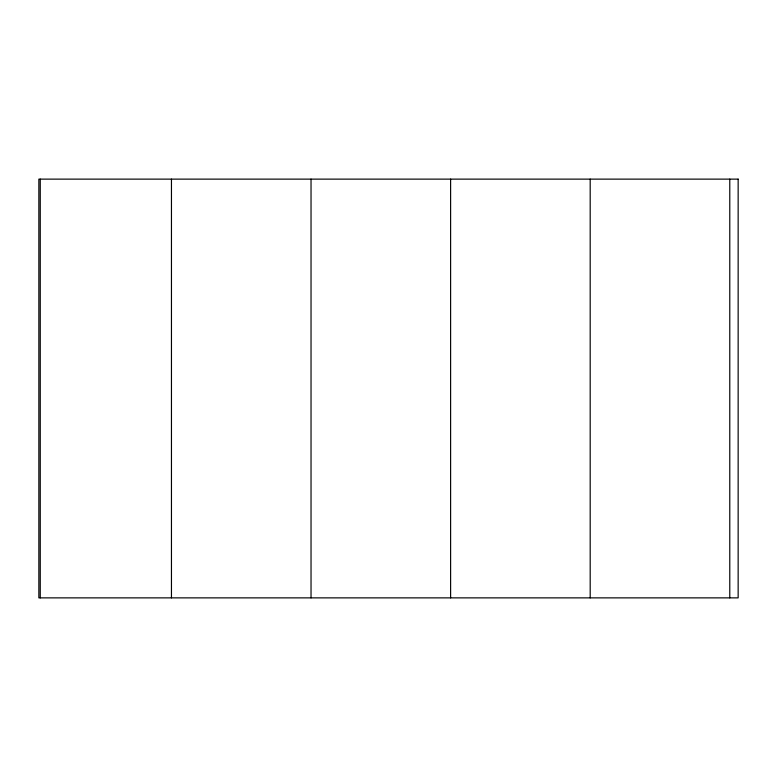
<?xml version="1.0" encoding="UTF-8"?>
<svg xmlns="http://www.w3.org/2000/svg" width="777" height="777" viewBox="0 0 777 777"><rect width="100%" height="100%" fill="white"/><g stroke="black" fill="none" stroke-linecap="round" stroke-linejoin="round"><path stroke-width="1.17" d="M729.778 179.128L729.778 597.872M590.19 179.128L590.19 597.872M450.611 179.128L450.611 597.872M311.033 179.128L311.033 597.872M171.455 179.128L171.455 597.872M40.249 179.128L40.249 597.872M738.15 179.128L38.85 179.128L38.85 597.872L738.15 597.872L738.15 179.128"/></g></svg>
